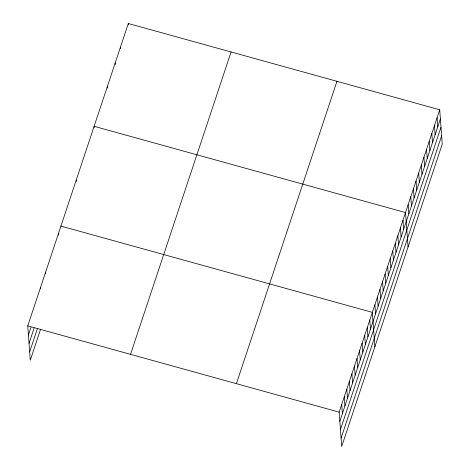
<?xml version="1.0" encoding="UTF-8"?>
<svg xmlns="http://www.w3.org/2000/svg" width="470" height="470" viewBox="0 0 470 470"><rect width="100%" height="100%" fill="white"/><g stroke="black" fill="none" stroke-linecap="round" stroke-linejoin="round"><path stroke-width="0.7" d="M40.491 329.523L30.28 360.226L27.754 325.869L128.316 23.5L439.72 109.774L442.247 144.131L341.684 446.5L339.164 412.143L439.72 109.774M28.429 335.016L30.979 327.343M29.04 343.335L34.145 327.984M29.669 351.907L37.324 328.877M130.519 354.339L231.081 51.97M236.398 383.673L336.955 81.304M339.834 421.296L440.39 118.928M340.445 429.609L441.001 127.247M341.073 438.181L441.636 135.812M60.941 226.088L372.346 312.362L374.872 346.719M27.754 325.869L339.164 412.143M437.088 117.682L437.764 126.835M434.462 125.596L435.132 134.743M431.83 133.504L432.506 142.651M429.198 141.411L429.874 150.559M426.572 149.319L427.242 158.466M423.94 157.227L424.616 166.374M421.308 165.135L421.984 174.282M418.682 173.042L419.352 182.19M416.05 180.95L416.726 190.097M413.424 188.858L414.094 198.005M410.792 196.766L411.462 205.913M408.16 204.673L408.835 213.821M408.054 246.938L405.534 212.581L94.123 126.307L94.229 127.711M402.978 220.26L403.648 229.407M400.428 227.932L401.098 237.08M397.873 235.611L398.542 244.758M395.323 243.284L395.993 252.431M392.767 250.957L393.437 260.11M390.218 258.635L390.887 267.783M387.662 266.308L388.332 275.461M385.112 273.987L385.782 283.134M382.556 281.659L383.226 290.812M380.007 289.338L380.677 298.485M377.451 297.011L378.121 306.164M374.901 304.689L375.571 313.837M369.796 320.041L370.466 329.188M367.24 327.713L367.91 336.861M364.691 335.392L365.36 344.539M362.135 343.065L362.805 352.212M359.585 350.743L360.255 359.891M357.03 358.416L357.699 367.564M354.48 366.089L355.15 375.242M351.924 373.768L352.594 382.915M349.375 381.44L350.044 390.594M346.819 389.119L347.495 398.266M344.269 396.792L344.939 405.945M341.714 404.47L342.389 413.618M128.316 23.5L128.422 24.91M120.426 47.223L120.532 48.633M115.168 63.039L115.267 64.449M107.278 86.762L107.377 88.172M76.258 180.034L76.357 181.444M58.386 233.76L58.492 235.17M45.625 272.142L45.731 273.546M40.52 287.493L40.626 288.897"/></g></svg>
